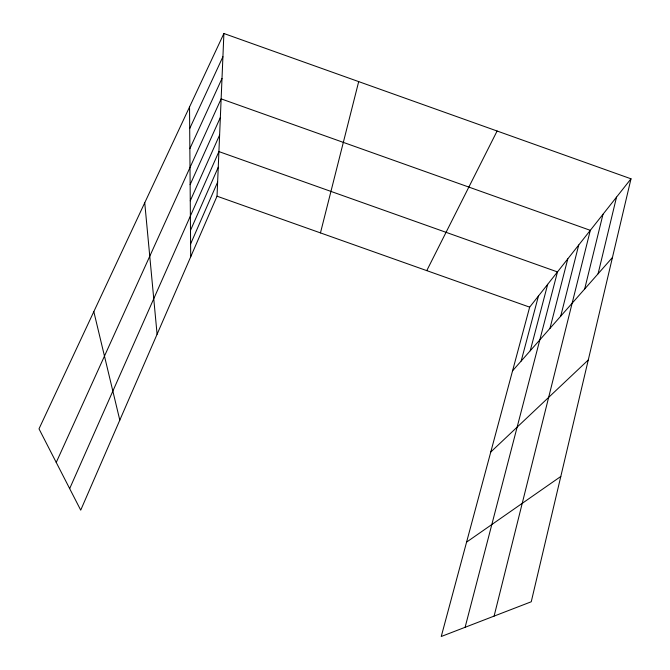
<?xml version="1.0" encoding="UTF-8"?>
<svg xmlns="http://www.w3.org/2000/svg" width="670" height="670" viewBox="0 0 670 670"><rect width="100%" height="100%" fill="white"/><g stroke="black" fill="none" stroke-linecap="round" stroke-linejoin="round"><path stroke-width="1" d="M223.897 33.5L39.002 428.85L80.718 510.146L217.03 196.193L223.897 33.5L630.998 178.806L531.251 601.769L441.245 636.5L529.66 307.145L630.998 178.806M598.084 273.787L616.534 197.114M584.676 288.996L603 214.258M494.1 616.107L590.312 230.338L221.134 98.867L56.238 462.442M320.461 232.9L358.693 81.614M560.706 316.19L578.721 245.011M549.944 328.392L567.792 258.854M465.114 627.288L557.474 271.928L218.914 151.588L69.672 488.614M530.23 350.77L547.7 284.298M521.168 361.055L538.445 296.023M190.598 243.964L217.624 182.106M190.498 230.379L218.253 167.257M190.263 200.807L219.609 135.022M190.138 184.669L220.355 117.476M189.853 148.69L221.996 78.482M189.694 128.565L222.917 56.741M426.757 270.63L497.106 131.01M512.575 370.795L612.439 257.498M490.767 452.024L588.268 359.991M466.588 542.114L560.807 476.47M217.03 196.193L529.66 307.145M93.817 311.642L119.804 420.14M144.737 202.759L157.09 334.255M189.526 106.991L190.699 256.836"/></g></svg>
